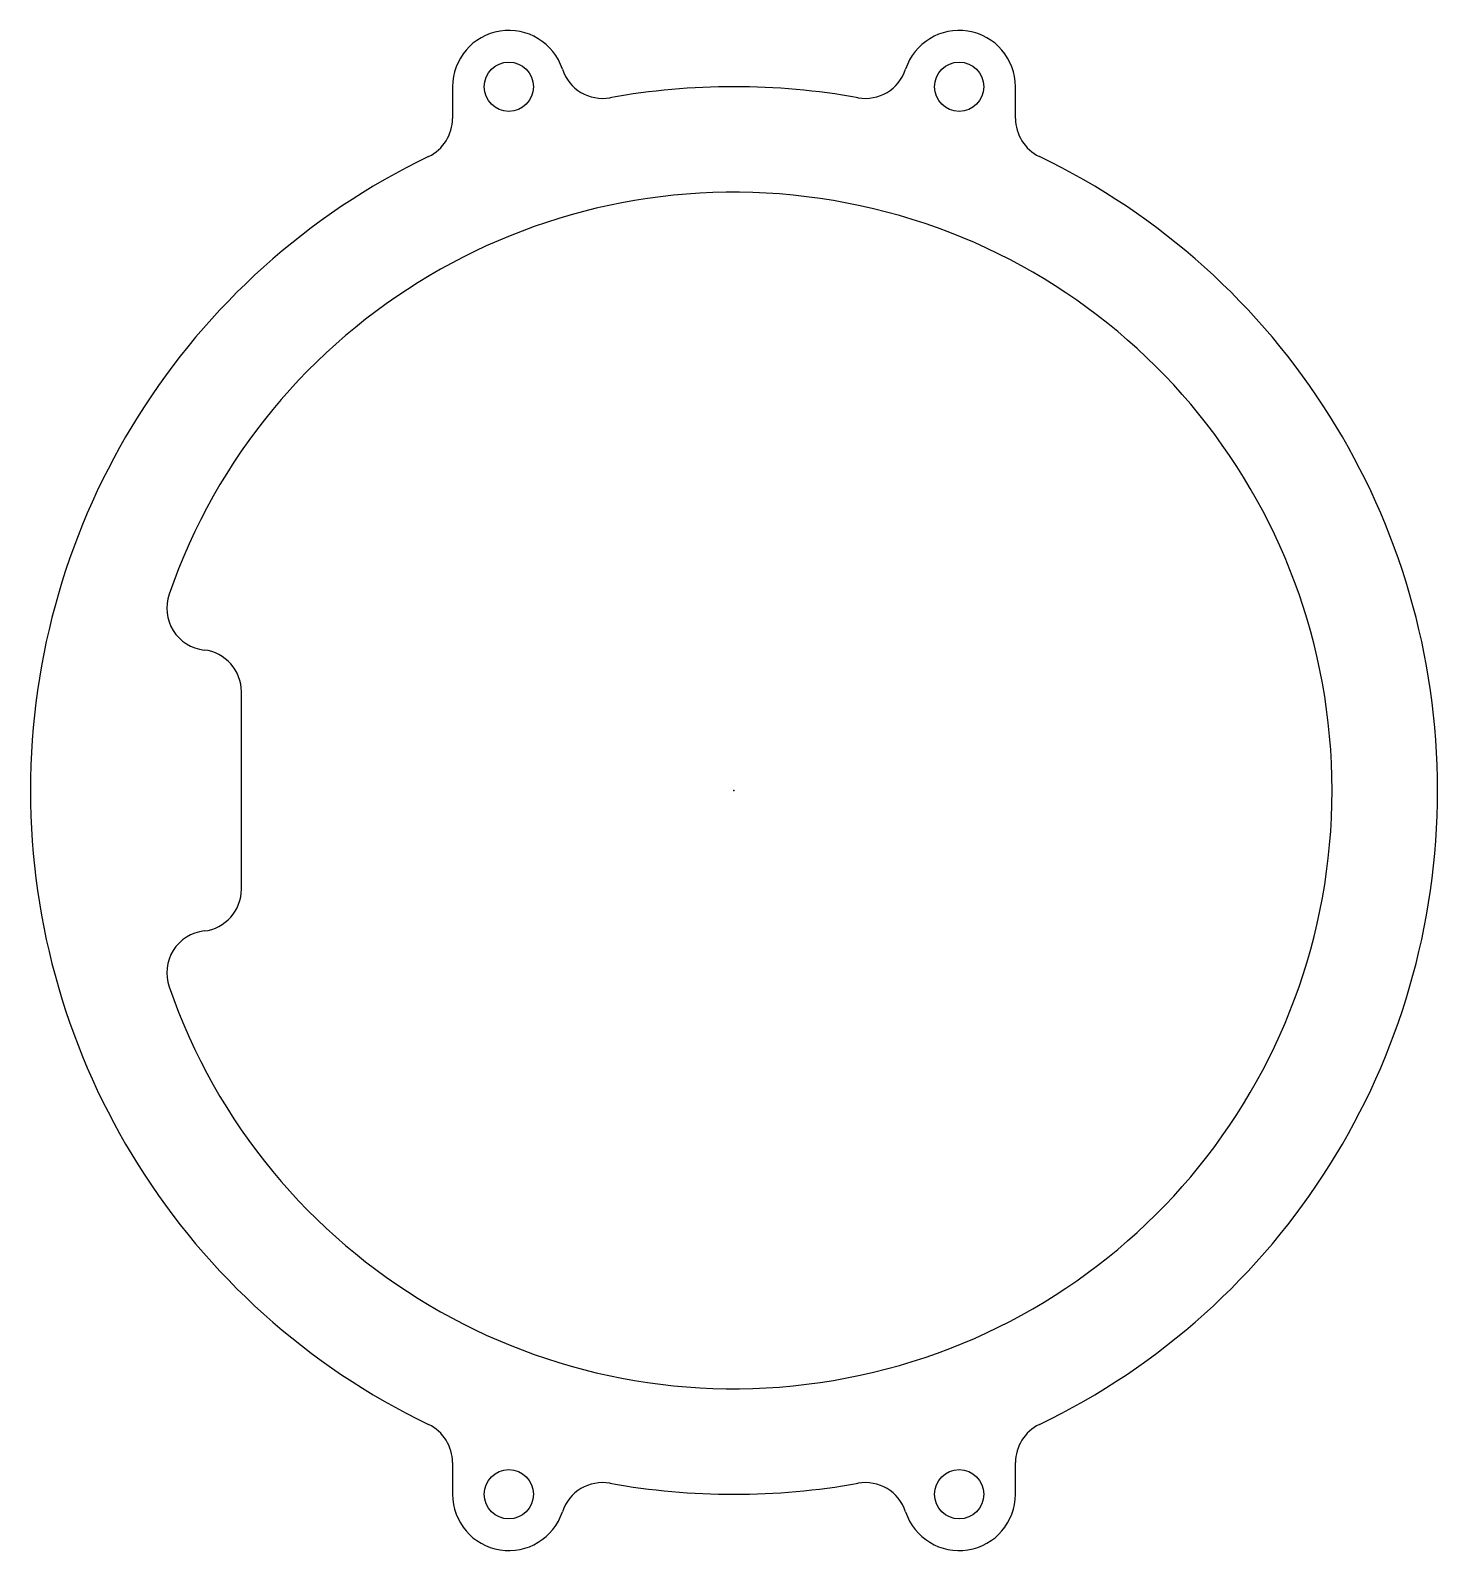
# Model space of a CAD drawing. Header units: centimetres. Extents: x -5 to 5, y -5.4 to 5.4.
import ezdxf

# ---------------------------------------------------------------- set-up
doc = ezdxf.new("R2010")
doc.units = ezdxf.units.CM
doc.header["$MEASUREMENT"] = 0
doc.layers.add('ラインセンサー基板 v4_Sketch37', color=7, linetype='Continuous')

msp = doc.modelspace()

# ---------------------------------------------------------------- linework, layer by layer
at = {"layer": 'ラインセンサー基板 v4_Sketch37'}
for p, q in [((-2, 5, 0.15), (-2, 4.775, 0.15)), ((2, 4.775, 0.15), (2, 5, 0.15)), ((-3.5, -0.7, 0.15), (-3.5, 0.7, 0.15)), ((-2, -4.775, 0.15), (-2, -5, 0.15)), ((2, -5, 0.15), (2, -4.775, 0.15))]:
    msp.add_line(p, q, dxfattribs=at)
for centre in [(-1.6, 5, 0.15), (1.6, 5, 0.15), (-1.6, -5, 0.15), (1.6, -5, 0.15)]:
    msp.add_circle(centre, 0.175, dxfattribs=at)
for centre, radius, start, end in [((1.6, 5, 0.15), 0.4, 0, 161.9435), ((-1.6, 5, 0.15), 0.4, 18.0565, 180), ((-0.934, 5.217, 0.15), 0.3, 198.0565, 280.1552), ((0.934, 5.217, 0.15), 0.3, 259.8448, 341.9435), ((0, 0, 0.15), 5, 79.8448, 100.1552), ((-2.3, 4.775, 0.15), 0.3, 295.7193, 0), ((2.3, 4.775, 0.15), 0.3, 180, 244.2807), ((0, 0, 0.15), 5, 115.7193, 244.2807), ((0, 0, 0.15), 5, 295.7193, 64.2807), ((0, 0, 0.15), 4.25, 199.1544, 160.8456), ((-3.731, 1.296, 0.15), 0.3, 160.8456, 263.427), ((-3.8, 0.7, 0.15), 0.3, 360, 83.427), ((-3.8, -0.7, 0.15), 0.3, 276.573, 0), ((-3.731, -1.296, 0.15), 0.3, 96.573, 199.1544), ((-2.3, -4.775, 0.15), 0.3, 0, 64.2807), ((2.3, -4.775, 0.15), 0.3, 115.7193, 180), ((-0.934, -5.217, 0.15), 0.3, 79.8448, 161.9435), ((0, 0, 0.15), 5, 259.8448, 280.1552), ((0.934, -5.217, 0.15), 0.3, 18.0565, 100.1552), ((-1.6, -5, 0.15), 0.4, 180, 341.9435), ((1.6, -5, 0.15), 0.4, 198.0565, 0)]:
    msp.add_arc(centre, radius, start, end, dxfattribs=at)
msp.add_point((0, 0, 0.15), dxfattribs=at)

doc.saveas('drawing.dxf')
